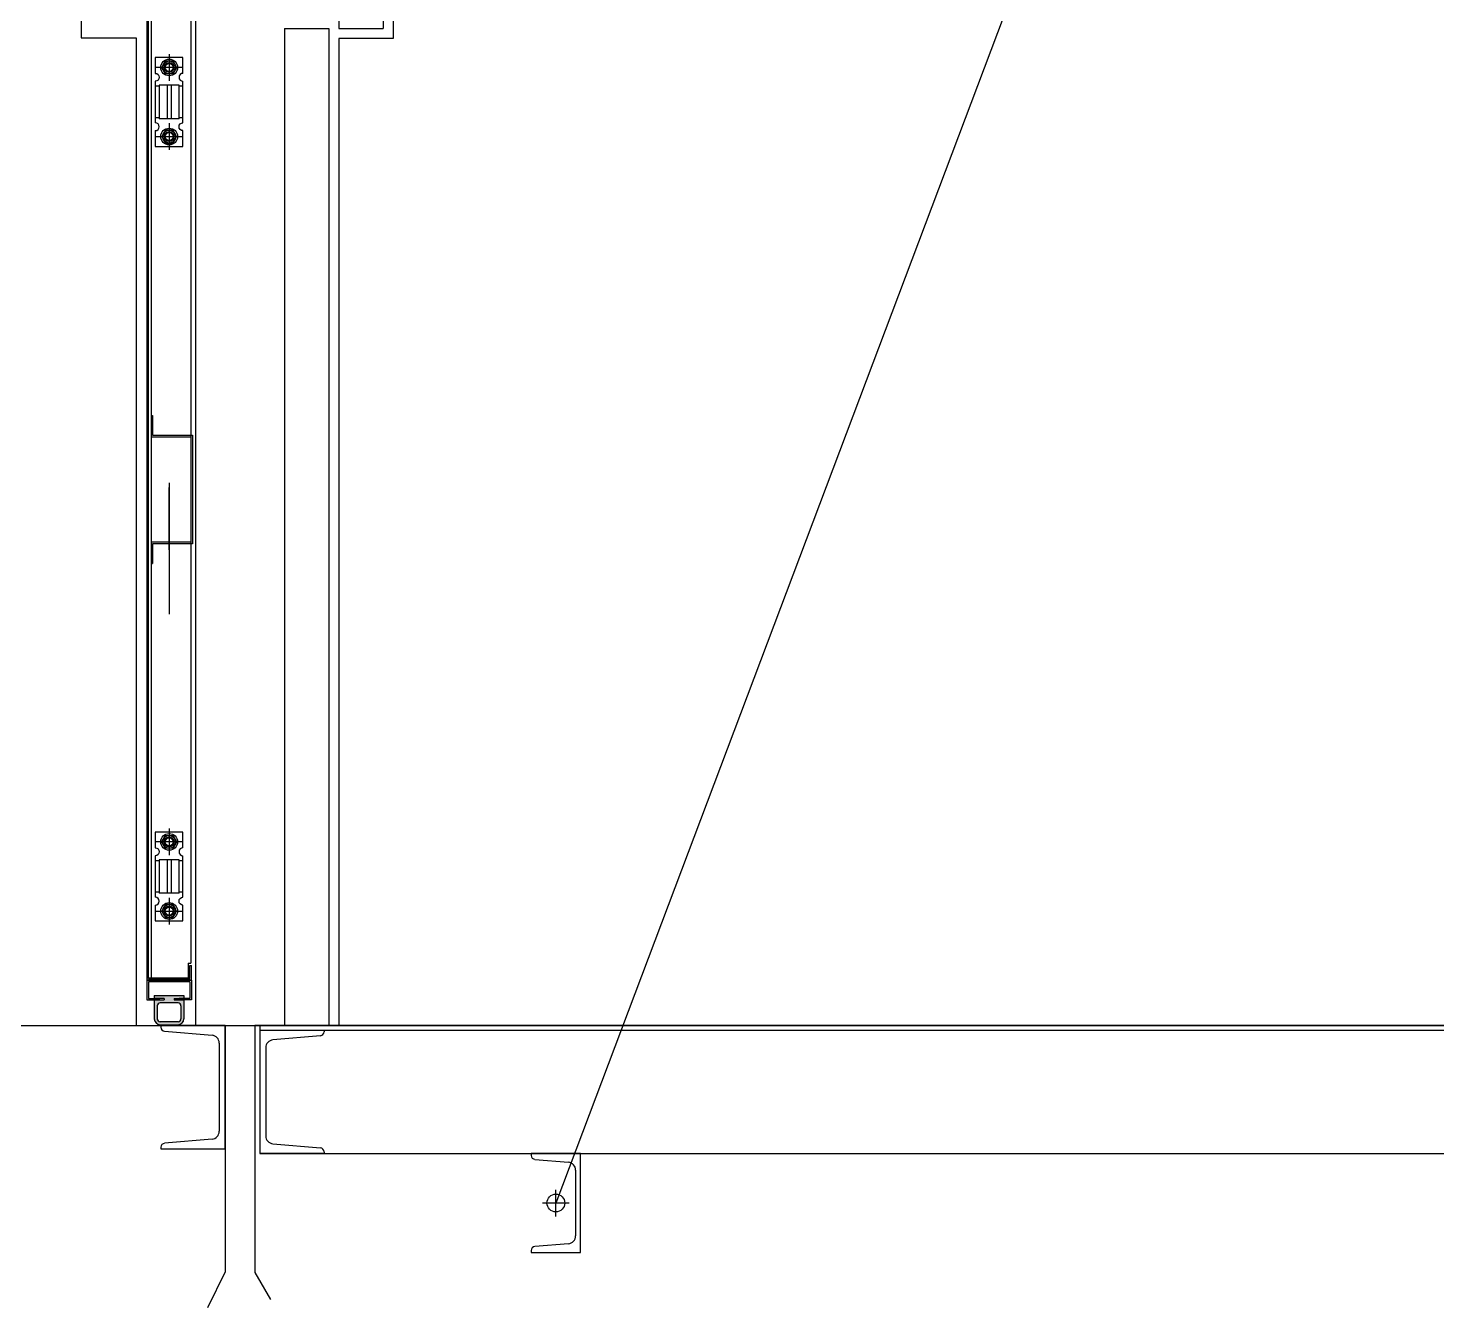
# Model space of a CAD drawing. Header units: millimetres. Extents: x 0 to 356400, y 0 to 68257.
# Drawn here: x 287609 to 289035, y 40253 to 41548 of the extents above; entities that cross this region are included whole.
import ezdxf

# ---------------------------------------------------------------- set-up
doc = ezdxf.new("R2010")
doc.units = ezdxf.units.MM
doc.header["$LTSCALE"] = 75
doc.linetypes.add('CEN', pattern=[62, 60, -1, 0, -1])
doc.layers.add('8', color=8, linetype='Continuous')
doc.layers.add('A-CEN', color=1, linetype='CEN')

# ---------------------------------------------------------------- blocks, each defined once
blk = doc.blocks.new('G$C90CD5245')
at = {"layer": '8', "linetype": 'Continuous'}
h = blk.add_hatch(color=256, dxfattribs=at)
h.paths.add_polyline_path([(1678.7, 12209.7), (1678.7, 12206.7), (1668.7, 12206.7), (1668.7, 12205.1), (1678.7, 12205.1), (1678.7, 12186.1, -0.414214), (1672.7, 12180.1), (1654.7, 12180.1, -0.414214), (1648.7, 12186.1), (1648.7, 12205.1), (1658.7, 12205.1), (1658.7, 12206.7), (1648.7, 12206.7), (1648.7, 12209.7)])
h.paths.add_polyline_path([(1654.7, 12202.1, 0.414214), (1651.7, 12199.1), (1651.7, 12186.1, 0.414214), (1654.7, 12183.1), (1672.7, 12183.1, 0.414214), (1675.7, 12186.1), (1675.7, 12199.1, 0.414214), (1672.7, 12202.1)], flags=16)
for p, q in [((1690.4, 16388.1, -51500), (1690.4, 12179.7, -51500)), ((1690.4, 16388.1, -51500), (1690.4, 12179.7, -51500)), ((3085.4, 14730, -51500), (2055.2, 11999.6, -51500)), ((1574.7, 14178.6, -51500), (1574.7, 13179, -51500)), ((1835.4, 14188.1, -51500), (1835.4, 13188.4, -51500)), ((1880.4, 14188.1, -51500), (1880.4, 13188.4, -51500)), ((1890.4, 14178.1, -51500), (1890.4, 13178.4, -51500)), ((1641.2, 13219, -51500), (1641.2, 12225.1, -51500)), ((1642.8, 12226.7, -51500), (1642.8, 13217.4, -51500)), ((1642.8, 12227.2, -51500), (1642.8, 13216.1, -51500)), ((1646, 12227.2, -51500), (1646, 13216.1, -51500)), ((1685.8, 13201.1, -51500), (1685.8, 12242.2, -51500)), ((1574.7, 13179, -51500), (1630.4, 13179, -51500)), ((1630.4, 13179, -51500), (1630.4, 12179.3, -51500)), ((1780.4, 13188.4, -51500), (1825.4, 13188.4, -51500)), ((1780.4, 13188.4, -51500), (1780.4, 12179.1, -51500)), ((1825.4, 13188.4, -51500), (1825.4, 12179.1, -51500)), ((1835.4, 13188.4, -51500), (1880.4, 13188.4, -51500)), ((1835.4, 13178.4, -51500), (1835.4, 12178.8, -51500)), ((1890.4, 13178.4, -51500), (1835.4, 13178.4, -51500)), ((1663.7, 13162.5, -51500), (1663.7, 13135.5, -51500)), ((1649.7, 13159, -51500), (1649.7, 13143, -51500)), ((1677.7, 13159, -51500), (1649.7, 13159, -51500)), ((1677.2, 13149, -51500), (1650.2, 13149, -51500)), ((1656.2, 13149, -51500), (1660, 13155.5, -51500)), ((1660, 13142.5, -51500), (1656.2, 13149, -51500)), ((1660, 13155.5, -51500), (1667.5, 13155.5, -51500)), ((1667.5, 13155.5, -51500), (1671.2, 13149, -51500)), ((1671.2, 13149, -51500), (1667.5, 13142.5, -51500)), ((1677.7, 13143, -51500), (1677.7, 13159, -51500)), ((1649.7, 13135, -51500), (1649.7, 13093, -51500)), ((1667.5, 13142.5, -51500), (1660, 13142.5, -51500)), ((1677.7, 13093, -51500), (1677.7, 13135, -51500)), ((1653.7, 13130, -51500), (1649.7, 13130, -51500)), ((1673.7, 13131, -51500), (1653.7, 13131, -51500)), ((1653.7, 13131, -51500), (1653.7, 13097, -51500)), ((1661.7, 13131, -51500), (1661.7, 13097, -51500)), ((1665.7, 13131, -51500), (1665.7, 13097, -51500)), ((1673.7, 13097, -51500), (1673.7, 13131, -51500)), ((1677.7, 13130, -51500), (1673.7, 13130, -51500)), ((1653.7, 13098, -51500), (1649.7, 13098, -51500)), ((1673.7, 13097, -51500), (1653.7, 13097, -51500)), ((1663.7, 13092.5, -51500), (1663.7, 13065.5, -51500)), ((1677.7, 13098, -51500), (1673.7, 13098, -51500)), ((1649.7, 13085, -51500), (1649.7, 13069, -51500)), ((1650.2, 13079, -51500), (1677.2, 13079, -51500)), ((1660, 13085.5, -51500), (1656.2, 13079, -51500)), ((1656.2, 13079, -51500), (1660, 13072.5, -51500)), ((1667.5, 13085.5, -51500), (1660, 13085.5, -51500)), ((1671.2, 13079, -51500), (1667.5, 13085.5, -51500)), ((1667.5, 13072.5, -51500), (1671.2, 13079, -51500)), ((1677.7, 13069, -51500), (1677.7, 13085, -51500)), ((1649.7, 13069, -51500), (1677.7, 13069, -51500)), ((1660, 13072.5, -51500), (1667.5, 13072.5, -51500)), ((1645.4, 12796.8, -51500), (1645.4, 12775.2, -51500)), ((1645.4, 12796.8, -51500), (1647, 12796.8, -51500)), ((1647, 12796.8, -51500), (1647, 12776.8, -51500)), ((1645.4, 12775.2, -51500), (1685.8, 12775.2, -51500)), ((1647, 12776.8, -51500), (1687.4, 12776.8, -51500)), ((1685.8, 12775.2, -51500), (1685.8, 12668.4, -51500)), ((1687.4, 12776.8, -51500), (1687.4, 12666.8, -51500)), ((1663.7, 12728.7, -51500), (1663.7, 12665.7, -51500)), ((1663.7, 12660.7, -51500), (1663.7, 12723.7, -51500)), ((1663.7, 12718.7, -51500), (1663.7, 12655.7, -51500)), ((1645.4, 12668.4, -51500), (1645.4, 12646.8, -51500)), ((1685.8, 12668.4, -51500), (1645.4, 12668.4, -51500)), ((1647, 12666.8, -51500), (1647, 12646.8, -51500)), ((1687.4, 12666.8, -51500), (1647, 12666.8, -51500)), ((1663.7, 12668.7, -51500), (1663.7, 12605.7, -51500)), ((1663.7, 12658.7, -51500), (1663.7, 12595.7, -51500)), ((1645.4, 12646.8, -51500), (1647, 12646.8, -51500)), ((1663.7, 12378.6, -51500), (1663.7, 12351.6, -51500)), ((1649.7, 12375.1, -51500), (1649.7, 12359.1, -51500)), ((1677.7, 12375.1, -51500), (1649.7, 12375.1, -51500)), ((1677.2, 12365.1, -51500), (1650.2, 12365.1, -51500)), ((1656.2, 12365.1, -51500), (1660, 12371.6, -51500)), ((1660, 12358.6, -51500), (1656.2, 12365.1, -51500)), ((1660, 12371.6, -51500), (1667.5, 12371.6, -51500)), ((1667.5, 12371.6, -51500), (1671.2, 12365.1, -51500)), ((1671.2, 12365.1, -51500), (1667.5, 12358.6, -51500)), ((1677.7, 12359.1, -51500), (1677.7, 12375.1, -51500)), ((1649.7, 12351.1, -51500), (1649.7, 12309.1, -51500)), ((1667.5, 12358.6, -51500), (1660, 12358.6, -51500)), ((1677.7, 12309.1, -51500), (1677.7, 12351.1, -51500)), ((1653.7, 12346.1, -51500), (1649.7, 12346.1, -51500)), ((1653.7, 12347.1, -51500), (1653.7, 12313.1, -51500)), ((1673.7, 12347.1, -51500), (1653.7, 12347.1, -51500)), ((1661.7, 12347.1, -51500), (1661.7, 12313.1, -51500)), ((1665.7, 12347.1, -51500), (1665.7, 12313.1, -51500)), ((1673.7, 12313.1, -51500), (1673.7, 12347.1, -51500)), ((1677.7, 12346.1, -51500), (1673.7, 12346.1, -51500)), ((1653.7, 12314.1, -51500), (1649.7, 12314.1, -51500)), ((1673.7, 12313.1, -51500), (1653.7, 12313.1, -51500)), ((1663.7, 12308.6, -51500), (1663.7, 12281.6, -51500)), ((1677.7, 12314.1, -51500), (1673.7, 12314.1, -51500)), ((1649.7, 12301.1, -51500), (1649.7, 12285.1, -51500)), ((1650.2, 12295.1, -51500), (1677.2, 12295.1, -51500)), ((1660, 12301.6, -51500), (1656.2, 12295.1, -51500)), ((1656.2, 12295.1, -51500), (1660, 12288.6, -51500)), ((1667.5, 12301.6, -51500), (1660, 12301.6, -51500)), ((1671.2, 12295.1, -51500), (1667.5, 12301.6, -51500)), ((1667.5, 12288.6, -51500), (1671.2, 12295.1, -51500)), ((1677.7, 12285.1, -51500), (1677.7, 12301.1, -51500)), ((1649.7, 12285.1, -51500), (1677.7, 12285.1, -51500)), ((1660, 12288.6, -51500), (1667.5, 12288.6, -51500)), ((1682.8, 12242.2, -51500), (1685.8, 12242.2, -51500)), ((1682.8, 12242.2, -51500), (1682.8, 12227.2, -51500)), ((1684.6, 12226.7, -51500), (1684.6, 12240.1, -51500)), ((1684.6, 12240.1, -51500), (1686.2, 12240.1, -51500)), ((1686.2, 12225.1, -51500), (1686.2, 12240.1, -51500)), ((1641.2, 12225.1, -51500), (1641.2, 12205.1, -51500)), ((1686.2, 12225.1, -51500), (1641.2, 12225.1, -51500)), ((1641.2, 12225.1, -51500), (1686.2, 12225.1, -51500)), ((1682.8, 12227.2, -51500), (1642.8, 12227.2, -51500)), ((1642.8, 12226.7, -51500), (1684.6, 12226.7, -51500)), ((1642.8, 12223.5, -51500), (1642.8, 12206.7, -51500)), ((1684.6, 12223.5, -51500), (1642.8, 12223.5, -51500)), ((1684.6, 12223.5, -51500), (1684.6, 12206.7, -51500)), ((1686.2, 12225.1, -51500), (1686.2, 12205.1, -51500)), ((1642.8, 12206.7, -51500), (1653.7, 12206.7, -51500)), ((1648.7, 12209.7, -51500), (1648.7, 12206.7, -51500)), ((1648.7, 12209.7, -51500), (1678.7, 12209.7, -51500)), ((1648.7, 12209.7, -51500), (1648.7, 12206.7, -51500)), ((1648.7, 12209.7, -51500), (1678.7, 12209.7, -51500)), ((1658.7, 12206.7, -51500), (1648.7, 12206.7, -51500)), ((1653.7, 12206.7, -51500), (1653.7, 12205.1, -51500)), ((1658.7, 12206.7, -51500), (1658.7, 12205.1, -51500)), ((1658.7, 12206.7, -51500), (1658.7, 12205.1, -51500)), ((1668.7, 12206.7, -51500), (1668.7, 12205.1, -51500)), ((1668.7, 12206.7, -51500), (1678.7, 12206.7, -51500)), ((1668.7, 12206.7, -51500), (1668.7, 12205.1, -51500)), ((1673.7, 12206.7, -51500), (1673.7, 12205.1, -51500)), ((1684.6, 12206.7, -51500), (1673.7, 12206.7, -51500)), ((1678.7, 12209.7, -51500), (1678.7, 12206.7, -51500)), ((1678.7, 12209.7, -51500), (1678.7, 12206.7, -51500)), ((1641.2, 12205.1, -51500), (1653.7, 12205.1, -51500)), ((1648.7, 12205.1, -51500), (1658.7, 12205.1, -51500)), ((1648.7, 12205.1, -51500), (1648.7, 12186.1, -51500)), ((1648.7, 12205.1, -51500), (1648.7, 12186.1, -51500)), ((1651.7, 12199.1, -51500), (1651.7, 12186.1, -51500)), ((1651.7, 12199.1, -51500), (1651.7, 12186.1, -51500)), ((1672.7, 12202.1, -51500), (1654.7, 12202.1, -51500)), ((1672.7, 12202.1, -51500), (1654.7, 12202.1, -51500)), ((1668.7, 12205.1, -51500), (1678.7, 12205.1, -51500)), ((1686.2, 12205.1, -51500), (1673.7, 12205.1, -51500)), ((1675.7, 12199.1, -51500), (1675.7, 12186.1, -51500)), ((1675.7, 12199.1, -51500), (1675.7, 12186.1, -51500)), ((1678.7, 12205.1, -51500), (1678.7, 12186.1, -51500)), ((1678.7, 12205.1, -51500), (1678.7, 12186.1, -51500)), ((535.6, 12179.3, -51500), (1720.4, 12179.3, -51500)), ((1672.7, 12183.1, -51500), (1654.7, 12183.1, -51500)), ((1672.7, 12183.1, -51500), (1654.7, 12183.1, -51500)), ((1654.7, 12180.1, -51500), (1672.7, 12180.1, -51500)), ((1654.7, 12180.1, -51500), (1672.7, 12180.1, -51500)), ((1720.4, 12179.3, -51500), (1655.4, 12179.3, -51500)), ((1655.4, 12179.3, -51500), (1655.4, 12177.5, -51500)), ((1720.4, 12179.3, -51500), (1720.4, 11930, -51500)), ((1720.4, 12054.3, -51500), (1720.4, 12179.3, -51500)), ((6979.4, 12179.5, -51500), (1750.4, 12179.1, -51500)), ((1750.4, 12179.1, -51500), (1750.4, 11929.4, -51500)), ((1755.5, 12179.1, -51500), (1755.5, 12049.6, -51500)), ((1780.4, 12179.1, -51500), (1825.4, 12179.1, -51500)), ((1780.5, 12179.1, -51500), (1825.5, 12179.1, -51500)), ((1659.1, 12173.6, -51500), (1707.1, 12169.4, -51500)), ((1755.5, 12174.6, -51500), (6979.4, 12175, -51500)), ((1755.5, 12174.6, -51500), (1820.5, 12174.6, -51500)), ((1816.8, 12168.9, -51500), (1768.8, 12164.7, -51500)), ((1820.5, 12174.6, -51500), (1820.5, 12172.9, -51500)), ((1714.4, 12161.4, -51500), (1714.4, 12072.2, -51500)), ((1761.5, 12156.7, -51500), (1761.5, 12067.5, -51500)), ((1707.1, 12064.2, -51500), (1659.1, 12060, -51500)), ((1655.4, 12056, -51500), (1655.4, 12054.3, -51500)), ((1655.4, 12054.3, -51500), (1720.4, 12054.3, -51500)), ((1755.5, 12049.6, -51500), (6979.4, 12050, -51500)), ((1768.8, 12059.6, -51500), (1816.8, 12055.4, -51500)), ((1820.5, 12051.4, -51500), (1820.5, 12049.6, -51500)), ((1820.5, 12049.6, -51500), (1755.5, 12049.6, -51500)), ((2030.2, 12049.6, -51500), (2030.2, 12047.8, -51500)), ((2080.2, 12049.6, -51500), (2030.2, 12049.6, -51500)), ((2033.8, 12043.8, -51500), (2067.9, 12040.8, -51500)), ((2080.2, 11949.6, -51500), (2080.2, 12049.6, -51500)), ((2075.2, 12032.8, -51500), (2075.2, 11966.4, -51500)), ((2055.2, 11986.1, -51500), (2055.2, 12013.1, -51500)), ((2068.7, 11999.6, -51500), (2041.7, 11999.6, -51500)), ((2030.2, 11951.5, -51500), (2030.2, 11949.6, -51500)), ((2067.9, 11958.4, -51500), (2033.8, 11955.5, -51500)), ((2030.2, 11949.6, -51500), (2080.2, 11949.6, -51500)), ((1720.4, 11930, -51500), (1702.4, 11893.5, -51500)), ((1750.4, 11929.4, -51500), (1766.4, 11902, -51500))]:
    blk.add_line(p, q, dxfattribs=at)
for centre, radius in [((1663.7, 13149, -51500), 8.5), ((1663.7, 13149, -51500), 6.5), ((1663.7, 13149, -51500), 5), ((1663.7, 13149, -51500), 4), ((1663.7, 13079, -51500), 8.5), ((1663.7, 13079, -51500), 6.5), ((1663.7, 13079, -51500), 5), ((1663.7, 13079, -51500), 4), ((1663.7, 12365.1, -51500), 8.5), ((1663.7, 12365.1, -51500), 6.5), ((1663.7, 12365.1, -51500), 5), ((1663.7, 12365.1, -51500), 4), ((1663.7, 12295.1, -51500), 8.5), ((1663.7, 12295.1, -51500), 6.5), ((1663.7, 12295.1, -51500), 5), ((1663.7, 12295.1, -51500), 4), ((2055.2, 11999.6, -51500), 9)]:
    blk.add_circle(centre, radius, dxfattribs=at)
for centre, radius, start, end in [((1654.7, 12199.1, -51500), 3, 90, 180), ((1654.7, 12199.1, -51500), 3, 90, 180), ((1672.7, 12199.1, -51500), 3, 0, 90), ((1672.7, 12199.1, -51500), 3, 0, 90), ((1654.7, 12186.1, -51500), 6, 180, 270), ((1654.7, 12186.1, -51500), 6, 180, 270), ((1654.7, 12186.1, -51500), 3, 180, 270), ((1654.7, 12186.1, -51500), 3, 180, 270), ((1672.7, 12186.1, -51500), 6, 270, 0), ((1672.7, 12186.1, -51500), 6, 270, 0), ((1672.7, 12186.1, -51500), 3, 270, 0), ((1672.7, 12186.1, -51500), 3, 270, 0), ((1659.4, 12177.5, -51500), 4, 180, 265), ((1706.4, 12161.4, -51500), 8, 0, 85), ((1769.5, 12156.7, -51500), 8, 95.0025, 180.0005), ((1816.5, 12172.9, -51500), 4, 275.0025, 0.0005), ((1706.4, 12072.2, -51500), 8, 275, 0), ((1769.5, 12067.5, -51500), 8, 179.9995, 264.9975), ((1659.4, 12056, -51500), 4, 95, 180), ((1816.5, 12051.4, -51500), 4, 359.9995, 84.9975), ((2034.2, 12047.8, -51500), 4, 179.9995, 264.9975), ((2067.2, 12032.8, -51500), 8, 359.9995, 84.9975), ((2067.2, 11966.4, -51500), 8, 275.0025, 0.0005), ((2034.2, 11951.5, -51500), 4, 95.0025, 180.0005)]:
    blk.add_arc(centre, radius, start, end, dxfattribs=at)
at = {"layer": '8', "linetype": 'Continuous', "extrusion": (0, 0, -1)}
for centre, start_param, end_param in [((1649.7, 13139, -51500), -1.569339, 1.570796), ((1677.7, 13089, -51500), 1.572252, 4.712387), ((1649.7, 12355.1, -51500), -1.569339, 1.570796), ((1677.7, 12305.1, -51500), 1.572252, 4.712387)]:
    blk.add_ellipse(centre, major_axis=(4, 0), ratio=0.999273, start_param=start_param, end_param=end_param, dxfattribs=at)
at = {"layer": '8', "linetype": 'Continuous'}
for centre, start_param, end_param in [((1677.7, 13139, -51500), -1.569339, 1.570796), ((1649.7, 13089, -51500), 1.572252, 4.712387), ((1677.7, 12355.1, -51500), -1.569339, 1.570796), ((1649.7, 12305.1, -51500), 1.572252, 4.712387)]:
    blk.add_ellipse(centre, major_axis=(-4, 0), ratio=0.999273, start_param=start_param, end_param=end_param, dxfattribs=at)

msp = doc.modelspace()

# ---------------------------------------------------------------- linework, layer by layer
at = {"layer": 'A-CEN'}
msp.add_line((280625, 40538.6), (298525, 40538.6), dxfattribs=at)

# ---------------------------------------------------------------- block references
msp.add_blockref('G$C90CD5245', (286088.3, 28359.3))

doc.saveas('drawing.dxf')
